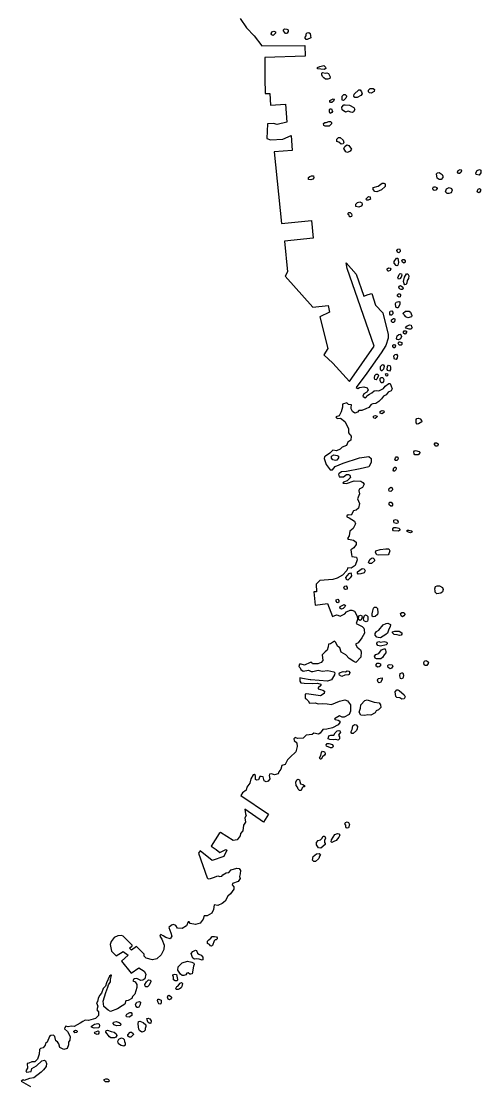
# Model space of a CAD drawing. Header units: inches. Extents: x -62624 to 51363, y -122611 to -15713.
# Drawn here: x 11287 to 12730, y -118797 to -115457 of the extents above; entities that cross this region are included whole.
import ezdxf

# ---------------------------------------------------------------- set-up
doc = ezdxf.new("R2010")
doc.units = ezdxf.units.IN
doc.header["$MEASUREMENT"] = 0

msp = doc.modelspace()

# ---------------------------------------------------------------- linework, layer by layer
for points in [[(11974.2, -115447.9), (11994.1, -115477.2), (12018.3, -115502.2), (12042.5, -115533.6), (12176.8, -115532.6), (12178, -115566.4), (12051.2, -115570.9), (12051.3, -115636.4), (12052.2, -115683), (12066.8, -115683.9), (12069.6, -115720.4), (12116.1, -115716.8), (12120.5, -115773.8), (12090.3, -115780.7), (12079.1, -115777.3), (12060.1, -115778.2), (12057.5, -115824.8), (12068.9, -115828.4), (12107.7, -115826.6), (12134.1, -115815.3), (12137.1, -115862.8), (12081.4, -115866.3), (12103.8, -116091.5), (12198.4, -116082), (12203.9, -116137.3), (12113.4, -116146.3), (12123.1, -116243.1), (12115.3, -116256.1), (12202.6, -116354.3), (12250.9, -116348.2), (12254.7, -116369.7), (12224.7, -116384.7), (12249.8, -116484), (12237.1, -116503.3), (12264.9, -116529.7), (12318, -116587.5), (12394.7, -116476.7), (12309.8, -116232.1), (12307.2, -116214.9), (12338.3, -116250.2), (12363, -116319.1), (12375.7, -116314.6), (12387.3, -116310.5), (12399.4, -116347.6), (12422.3, -116371.8), (12438.9, -116439.8), (12438.9, -116451.3), (12431.6, -116474.4), (12417.5, -116496.9), (12372.1, -116560.9), (12338.5, -116606.4), (12343.2, -116608.7), (12348.5, -116605.8), (12362.7, -116604), (12372.7, -116607.5), (12376.3, -116612.8), (12373.8, -116616.9), (12371.6, -116620.5), (12362.7, -116625.3), (12359.8, -116632.9), (12366.3, -116638.8), (12369.8, -116636.5), (12372.2, -116631.7), (12380.4, -116627), (12387.5, -116622.8), (12394.6, -116616.9), (12401.1, -116615.7), (12409.4, -116616.9), (12424.1, -116609.2), (12429.4, -116602.1), (12440.6, -116593.3), (12445.4, -116593.8), (12451.9, -116609.8), (12448.4, -116616.3), (12438.9, -116620.4), (12433, -116629.3), (12424.2, -116633.4), (12418.3, -116641.1), (12409.3, -116650.1), (12399.9, -116656.6), (12390.4, -116657.2), (12385.7, -116659.6), (12378, -116669), (12368.6, -116672.6), (12356.2, -116677.9), (12347.3, -116677.9), (12342.6, -116683.8), (12334.3, -116686.2), (12326.6, -116681.5), (12322.5, -116673.2), (12323.1, -116668.5), (12323.6, -116660.2), (12314.2, -116659.7), (12309.5, -116653.8), (12295.9, -116658.5), (12295.9, -116667.4), (12291.2, -116682.1), (12285.3, -116694.5), (12274.7, -116697.6), (12276.5, -116701.2), (12278.8, -116702.9), (12288.9, -116702.4), (12302.5, -116712.3), (12308.4, -116721.8), (12314.9, -116735.4), (12314.9, -116747.8), (12317.9, -116752.5), (12319.8, -116754.8), (12322.6, -116758.4), (12322.1, -116771.4), (12312.6, -116777.3), (12307.9, -116787.9), (12294.3, -116792.7), (12288.4, -116799.4), (12277.2, -116804.7), (12265.4, -116802.9), (12255.4, -116812.4), (12242.4, -116821.9), (12239.5, -116823.6), (12238.3, -116828.4), (12244.2, -116847.9), (12256.6, -116864.4), (12263.7, -116864.2), (12272, -116853.7), (12297.4, -116843), (12348.7, -116827), (12378.3, -116822.3), (12385.3, -116828.2), (12385.9, -116841.2), (12378.3, -116854.8), (12351.1, -116861.3), (12308, -116869), (12292.8, -116870.7), (12284.6, -116876.2), (12282.6, -116877.6), (12285.3, -116886.5), (12299, -116885.8), (12308.6, -116878.9), (12314, -116878.9), (12318.8, -116881), (12320.2, -116887.8), (12310, -116898.8), (12298.3, -116902.9), (12297, -116906.3), (12307.9, -116907), (12331.9, -116898.8), (12353.1, -116900.1), (12359.9, -116903.5), (12363.4, -116909.7), (12358.6, -116919.2), (12347.6, -116925.4), (12347, -116930.2), (12349, -116939.1), (12342.9, -116955.5), (12349.1, -116969.9), (12346.3, -116984.5), (12338.8, -116990.6), (12330.6, -116992.7), (12322.4, -117006.4), (12313.5, -117005), (12309.4, -117008.5), (12309.4, -117011.9), (12316.9, -117015.3), (12333.4, -117025.5), (12336.1, -117033.8), (12331.9, -117042.3), (12328.6, -117048.8), (12319, -117057), (12317, -117071.4), (12311.5, -117079.8), (12314.3, -117081.8), (12330, -117084.6), (12338.3, -117091.4), (12338.3, -117098.2), (12330.8, -117109.2), (12321.9, -117115.4), (12323.3, -117130.4), (12325.3, -117135.9), (12339.7, -117138.6), (12341.8, -117146.2), (12335.6, -117164.6), (12322.6, -117172.9), (12312.3, -117171.5), (12308.9, -117180.6), (12295.9, -117194.3), (12278.8, -117204.6), (12265.1, -117208.7), (12224.7, -117211.5), (12213.1, -117223.1), (12213.8, -117247.1), (12205.6, -117247.1), (12209.8, -117289), (12248.9, -117284.1), (12264, -117324.5), (12276.3, -117319.7), (12280.4, -117320.3), (12288.6, -117323.7), (12303, -117316.2), (12308.4, -117310), (12320.1, -117304.6), (12324.9, -117304.6), (12333.1, -117308), (12342, -117323), (12342.7, -117334), (12338.6, -117346.4), (12357.7, -117356), (12362.6, -117361.5), (12363.2, -117366.4), (12364.6, -117376.5), (12356.4, -117391.6), (12344.8, -117407.3), (12335.9, -117410.8), (12341.4, -117421), (12352.4, -117429.2), (12354.4, -117435.4), (12353.1, -117451.8), (12337.4, -117468.3), (12331.2, -117465.5), (12316.8, -117456), (12305.9, -117445), (12291.5, -117436.8), (12287.4, -117422.5), (12279.8, -117417.7), (12274.3, -117406.1), (12270.9, -117402), (12257.9, -117410.2), (12251.1, -117411.6), (12250.4, -117419.2), (12247.7, -117430.2), (12240.8, -117435.7), (12231.2, -117444.6), (12233.3, -117462.4), (12228.5, -117469.2), (12218.3, -117473.3), (12201.8, -117473.4), (12199.1, -117469.2), (12193.6, -117469.2), (12176.5, -117476.8), (12165.6, -117474.1), (12160.4, -117474.5), (12158.6, -117481.5), (12162.1, -117485.7), (12164.9, -117491.2), (12172.4, -117496), (12188.8, -117492.5), (12197.1, -117497.3), (12202.6, -117496.6), (12219, -117492.5), (12232, -117495.9), (12249.1, -117493.8), (12268.3, -117497.9), (12271, -117501.3), (12270.2, -117507.7), (12261.3, -117523.4), (12248.4, -117527.5), (12196.6, -117523.1), (12193.6, -117522.8), (12169.6, -117518.7), (12161.4, -117516.7), (12161.4, -117527.6), (12164.8, -117533.1), (12175.1, -117533.8), (12202.5, -117535.1), (12217.5, -117533.7), (12227.1, -117536.4), (12227.8, -117541.2), (12218.9, -117548.7), (12218.9, -117551.5), (12233.3, -117555.6), (12239.5, -117559), (12238.1, -117565.8), (12226.5, -117573.4), (12211.4, -117571.3), (12182, -117566.6), (12178.6, -117568.6), (12177.9, -117580.3), (12181.4, -117583.1), (12187.6, -117589.3), (12192.4, -117596.8), (12209.5, -117595.4), (12219.1, -117598.8), (12234.1, -117597.4), (12247.1, -117598.1), (12261.5, -117600.1), (12286.2, -117589.9), (12302.6, -117585.7), (12310.8, -117589.1), (12321.1, -117602.1), (12321.1, -117621.3), (12317, -117631.5), (12300.6, -117639.8), (12294.4, -117639.8), (12286.2, -117636.4), (12270.5, -117646), (12272.5, -117648), (12282.1, -117649.4), (12286.9, -117652.8), (12286.9, -117656.9), (12281.5, -117664.5), (12264.4, -117673.4), (12246.4, -117678.3), (12234.1, -117679), (12225.9, -117690.7), (12219.7, -117693.4), (12206, -117690.7), (12199.9, -117694.8), (12181.4, -117696.9), (12171.8, -117705.8), (12154.7, -117707.2), (12146.5, -117704.5), (12143.1, -117707.9), (12143.8, -117713.4), (12152, -117720.9), (12153.4, -117731.9), (12148.6, -117749.6), (12131.5, -117766.3), (12122.6, -117773.8), (12120.6, -117777.9), (12115.8, -117788.9), (12104.8, -117792.3), (12101.4, -117803.9), (12095.3, -117811.5), (12093.9, -117817.6), (12082.3, -117821.1), (12072.7, -117818.4), (12066.5, -117819.1), (12065.1, -117823.2), (12067.2, -117833.4), (12062.3, -117840.9), (12055.5, -117843.7), (12050, -117840.3), (12046.5, -117828), (12039.7, -117826.6), (12035.6, -117826.6), (12032.2, -117836.9), (12026.7, -117838.3), (12022.6, -117836.2), (12022.6, -117823.2), (12018.5, -117819.8), (12015, -117821.2), (12007.5, -117834.2), (12004.1, -117847.8), (11995.2, -117860.2), (11993.2, -117869.8), (11981.5, -117877.5), (11976.1, -117885.7), (12063.1, -117945.1), (12047.4, -117969.8), (11989.1, -117929.5), (11990.5, -117943.2), (11992.5, -117948.8), (11988.4, -117956.3), (11990.5, -117970), (11985, -117978.9), (11982.3, -117996.7), (11974.8, -118004.9), (11974.1, -118013.1), (11965.2, -118025.4), (11952.2, -118026.9), (11912.5, -118002.3), (11908.4, -118005), (11883.1, -118044.8), (11898.3, -118055.9), (11910.5, -118064.7), (11929.6, -118055.8), (11932.4, -118057.8), (11922.8, -118077.6), (11886.6, -118090), (11848.9, -118059.3), (11843.4, -118066.8), (11870.2, -118144), (11873.5, -118147.7), (11881.2, -118146.9), (11890.8, -118143.5), (11903.8, -118138), (11910, -118140.1), (11916.1, -118138.7), (11920.2, -118134.6), (11929.8, -118128.4), (11938.7, -118127.7), (11945.5, -118119.5), (11963.3, -118114), (11971.5, -118114.7), (11975.7, -118121.5), (11974.3, -118131.7), (11971.6, -118140.7), (11974.3, -118146.1), (11967.5, -118156.4), (11950.4, -118162.6), (11949, -118166), (11953.8, -118172.2), (11953.8, -118180.4), (11943.6, -118194.7), (11935.4, -118202.3), (11926.5, -118218.1), (11917.5, -118225), (11903.8, -118231.2), (11892.1, -118229.2), (11890.1, -118244.2), (11884.7, -118255.2), (11871, -118264.1), (11860.7, -118263.4), (11858, -118273.7), (11848.4, -118286.7), (11834, -118290.9), (11817.5, -118288.2), (11814.1, -118282.8), (11810.6, -118282.8), (11805.9, -118295.1), (11791.5, -118303.3), (11777.8, -118302), (11771.6, -118293.8), (11764.8, -118290.4), (11758.6, -118293.1), (11750.4, -118300), (11755.9, -118317.1), (11760, -118327.3), (11754.6, -118335.5), (11740.9, -118332.1), (11732, -118326.7), (11725.1, -118321.9), (11723, -118324.1), (11722.3, -118327.5), (11728.5, -118337.1), (11735.3, -118355.6), (11734, -118369.3), (11726.5, -118385.7), (11712.1, -118398.7), (11698.4, -118401.5), (11679.2, -118396.7), (11673.1, -118390.6), (11673.1, -118384.4), (11648.3, -118360.3), (11632.7, -118371.5), (11626.5, -118364.6), (11634.7, -118357.8), (11635.4, -118355.7), (11606.6, -118327.7), (11601.8, -118325.7), (11590.2, -118326.4), (11577.9, -118331.9), (11569, -118344.2), (11566.2, -118353.8), (11570.4, -118374.3), (11584.8, -118388.7), (11606.6, -118375.6), (11622.4, -118386.6), (11601.2, -118405.8), (11631.4, -118443.4), (11656, -118427), (11672.3, -118437.3), (11677.6, -118446.5), (11674.4, -118461.7), (11668.4, -118465.7), (11662.5, -118467), (11649.3, -118460.4), (11642.6, -118461.1), (11638.7, -118463.8), (11636.7, -118467.1), (11644, -118471), (11649.9, -118478.9), (11649.4, -118487.6), (11649.3, -118488.8), (11643.4, -118509.9), (11636.1, -118516.5), (11633.5, -118523.2), (11622.8, -118529.8), (11615.5, -118530.5), (11611.6, -118540.4), (11603, -118545.7), (11589.1, -118555.6), (11567.3, -118563.6), (11559.4, -118559.6), (11546.2, -118547.7), (11544.2, -118531.9), (11552.1, -118504.1), (11558, -118487), (11560.6, -118479.7), (11567.2, -118471.1), (11567.2, -118463.2), (11568.5, -118455.3), (11570.5, -118450), (11567.9, -118450), (11563.9, -118453.3), (11554.7, -118473.8), (11551.4, -118484.4), (11543.5, -118491.6), (11538.2, -118506.8), (11532.3, -118513.4), (11528.3, -118522.8), (11525.7, -118532.7), (11523, -118536.7), (11527, -118547.2), (11524.4, -118559.1), (11529, -118565), (11529, -118576.3), (11519.8, -118586.2), (11497.3, -118592.2), (11487.4, -118590.9), (11479.5, -118595.5), (11471.4, -118600.9), (11452.9, -118610.9), (11443.7, -118610.2), (11434.4, -118611.5), (11426.5, -118609.6), (11423.2, -118614.2), (11421.9, -118618.1), (11431.8, -118626.1), (11439.8, -118642.6), (11439.1, -118653.8), (11434.5, -118660.4), (11434.5, -118668.3), (11430.6, -118679.5), (11420, -118682.9), (11408.1, -118676.3), (11404.1, -118665.7), (11400.8, -118659.1), (11394.9, -118655.8), (11392.2, -118642), (11388.3, -118638), (11379.7, -118639.3), (11375, -118642), (11367.8, -118659.8), (11362.5, -118663.8), (11361.2, -118669.1), (11355.3, -118677.7), (11346.7, -118680.3), (11344, -118683), (11342.7, -118698.1), (11337.5, -118713.3), (11328.9, -118721.3), (11320.3, -118722), (11310.4, -118725.9), (11305.1, -118727.2), (11305.8, -118741.8), (11301.2, -118749.7), (11303.2, -118753.7), (11317.7, -118752.3), (11320.3, -118743.1), (11334.9, -118734.5), (11351.4, -118718.6), (11359.3, -118716.6), (11363.2, -118718.6), (11365.9, -118727.2), (11364.6, -118736.4), (11356, -118746.6), (11348.7, -118754.5), (11325.6, -118771.7), (11312.4, -118773.7), (11295.9, -118780.3), (11292.6, -118778.4), (11286.6, -118782.3), (11315.1, -118799.5)], [(12071.6, -115495.9), (12073.1, -115490), (12079.7, -115487.8), (12085.6, -115490), (12085.6, -115494.4), (12078.2, -115501.1), (12073.8, -115499.6), (12071.6, -115495.9)], [(12110.6, -115483.4), (12113.5, -115480.4), (12120.9, -115481.9), (12124.6, -115484.1), (12125.3, -115489.2), (12121.7, -115493.7), (12118.7, -115495.1), (12116.5, -115495.1), (12110.6, -115487), (12110.6, -115483.4)], [(12178.4, -115509.8), (12178.4, -115506.9), (12181.3, -115502.4), (12181.3, -115495.8), (12185, -115492.9), (12190.1, -115492.1), (12193.8, -115495), (12195.3, -115502.4), (12196.1, -115509), (12184.3, -115514.2), (12181.3, -115514.2), (12178.4, -115509.8)], [(12216.7, -115606.3), (12216.7, -115601.5), (12224.2, -115598.8), (12237, -115596.1), (12242.4, -115600.8), (12243.1, -115604.9), (12237.7, -115608.3), (12216.7, -115606.3)], [(12230.3, -115619.8), (12233, -115617.1), (12241.8, -115619.8), (12246.5, -115619.1), (12251.2, -115621.1), (12257.3, -115631.2), (12256, -115636), (12249.9, -115638.7), (12241.8, -115638.7), (12237.1, -115634.7), (12233, -115630.6), (12231, -115625.2), (12230.3, -115619.8)], [(12294, -115699.6), (12294, -115692.2), (12299.4, -115686.1), (12304.1, -115686.1), (12307.6, -115690.8), (12307.6, -115692.8), (12306.2, -115698.3), (12298.8, -115705.7), (12294.7, -115704.3), (12294, -115699.6)], [(12331.2, -115692.1), (12331.9, -115685.4), (12346.7, -115671.8), (12350.8, -115671.8), (12355.6, -115678.6), (12357.6, -115684.7), (12352.9, -115690.1), (12342.1, -115696.2), (12334.6, -115696.2), (12331.2, -115692.1)], [(12377.2, -115678.5), (12377.2, -115672.5), (12382.6, -115667.7), (12391.4, -115667.7), (12396.1, -115671.1), (12395.5, -115677.2), (12386, -115682.6), (12380.6, -115681.2), (12377.2, -115678.5)], [(12255.5, -115708.5), (12256.2, -115705.1), (12266.3, -115699.7), (12269, -115701.7), (12267.6, -115707.8), (12261.6, -115711.8), (12258.2, -115711.2), (12255.5, -115708.5)], [(12293.4, -115726), (12300.1, -115719.2), (12304.2, -115718.5), (12317.7, -115719.9), (12331.3, -115727.3), (12334, -115734.1), (12329.9, -115741.5), (12325.9, -115742.9), (12321.8, -115742.2), (12313.7, -115738.8), (12304.9, -115741.6), (12294.8, -115734.8), (12293.4, -115726)], [(12254.8, -115741.6), (12254.8, -115733.5), (12256.8, -115731.5), (12260.9, -115731.4), (12264.3, -115739.6), (12262.3, -115742.9), (12256.9, -115746.3), (12254.8, -115741.6)], [(12235.4, -115777.8), (12240, -115774.7), (12243.8, -115774.7), (12252.9, -115770.9), (12258.2, -115770.9), (12261.3, -115774.7), (12260.5, -115778.5), (12253.7, -115786.1), (12241.5, -115786.1), (12236.9, -115783.9), (12235.4, -115777.8)], [(12277.3, -115826.5), (12282.7, -115821.1), (12288, -115821.9), (12297.2, -115830.2), (12299.5, -115837.1), (12297.2, -115840.9), (12291.1, -115842.4), (12284.2, -115836.3), (12278.1, -115834.1), (12277.3, -115826.5)], [(12300.2, -115856.1), (12302.5, -115850), (12309.4, -115844.7), (12315.4, -115847), (12323.8, -115858.4), (12319.3, -115864.4), (12310.9, -115868.3), (12306.3, -115866), (12300.2, -115856.1)], [(12656.7, -115929.9), (12658.6, -115925.2), (12665.6, -115921.5), (12668.4, -115922.8), (12668.9, -115926.6), (12667, -115931.3), (12663.3, -115934.1), (12660, -115934.1), (12656.7, -115929.9)], [(12713.8, -115932.1), (12718.9, -115924.7), (12725.9, -115922.3), (12729.7, -115923.7), (12729.7, -115932.1), (12724.6, -115939.2), (12715.2, -115937.8), (12713.8, -115932.1)], [(12188.4, -115952.9), (12189.2, -115946.8), (12193, -115943.8), (12198.3, -115942.2), (12204.4, -115942.2), (12205.2, -115947.6), (12202.1, -115952.1), (12196.1, -115954.4), (12188.4, -115952.9)], [(12591.2, -115935.6), (12594, -115932.3), (12599.6, -115931.4), (12609, -115937.4), (12610.4, -115942.6), (12610.4, -115946.8), (12605.3, -115953.3), (12599.2, -115953.3), (12593.1, -115949.6), (12591.2, -115935.6)], [(12392, -115984.2), (12392, -115978.9), (12407.7, -115974.2), (12419.9, -115964.9), (12425.1, -115964.9), (12429.8, -115967.2), (12429.8, -115974.8), (12418.2, -115985.3), (12403.6, -115992.3), (12396.6, -115990.6), (12392, -115984.2)], [(12579.1, -115980.5), (12581.5, -115976.8), (12586.1, -115976.3), (12592.2, -115978.1), (12593.2, -115981.9), (12589, -115987), (12583.8, -115988), (12580.1, -115985.2), (12579.1, -115980.5)], [(12618.9, -115991.7), (12622.6, -115982.3), (12630.6, -115978.6), (12638.1, -115981.8), (12640.4, -115986.5), (12636.7, -115995.4), (12629.2, -115997.7), (12624.1, -115997.3), (12618.9, -115991.7)], [(12718.5, -115989.7), (12721.3, -115983.6), (12725.6, -115981.2), (12728.8, -115983.6), (12729.3, -115989.2), (12724.6, -115994.8), (12720.4, -115993.4), (12718.5, -115989.7)], [(12337.3, -116030.8), (12342.5, -116025.6), (12350.1, -116023.8), (12355.9, -116026.7), (12357.7, -116030.2), (12357.7, -116033.1), (12354.2, -116036.6), (12346.6, -116040.1), (12337.9, -116037.8), (12337.3, -116030.8)], [(12368.7, -116014.5), (12375.7, -116007.5), (12378.6, -116006.9), (12382.1, -116007.5), (12382.7, -116010.4), (12383.3, -116014.5), (12375.7, -116018.5), (12371.6, -116018.5), (12368.7, -116014.5)], [(12312.9, -116062.9), (12312.9, -116058.8), (12315.8, -116057), (12319.3, -116056.5), (12323.9, -116060.5), (12324.5, -116065.2), (12323.4, -116069.3), (12321, -116070.4), (12317.6, -116070.4), (12316.4, -116065.2), (12312.9, -116062.9)], [(12466.1, -116176.5), (12469.7, -116172.3), (12475, -116171.2), (12477.1, -116174.9), (12476.6, -116179.7), (12472.4, -116183.9), (12468.2, -116181.8), (12466.1, -116176.5)], [(12458.2, -116216), (12458.2, -116210.8), (12465.6, -116200.3), (12469.2, -116200.2), (12471.4, -116213.9), (12469.8, -116221.8), (12467.7, -116223.9), (12464, -116223.4), (12458.2, -116216)], [(12482.4, -116208.1), (12485.5, -116203.9), (12489.2, -116203.9), (12492.4, -116208.1), (12492.4, -116212.3), (12488.2, -116215.5), (12484, -116212.8), (12482.4, -116208.1)], [(12436.2, -116236.6), (12436.2, -116233.4), (12439.8, -116230.8), (12445.1, -116231.3), (12447.2, -116235), (12445.6, -116239.2), (12440.4, -116240.7), (12437.7, -116240.7), (12436.2, -116236.6)], [(12469.8, -116262.2), (12473.5, -116251.2), (12476.7, -116248.1), (12480.9, -116249.6), (12481.9, -116253.8), (12479.8, -116260.1), (12475.1, -116264.9), (12471.9, -116265.9), (12469.8, -116262.2)], [(12486.7, -116273.3), (12490.4, -116260.1), (12496.6, -116249.6), (12500.8, -116249.6), (12503.5, -116255.9), (12503, -116264.3), (12498.8, -116270.6), (12497.7, -116278), (12495.1, -116282.7), (12491.4, -116283.8), (12488.8, -116281.1), (12486.7, -116273.3)], [(12472.5, -116291.1), (12473, -116288.5), (12477.8, -116285.9), (12485.1, -116290.6), (12485.7, -116294.3), (12483, -116298), (12479.9, -116298.5), (12474.1, -116295.9), (12472.5, -116291.1)], [(12468.1, -116319.2), (12468.5, -116314.9), (12471.5, -116312.3), (12475.3, -116312.2), (12477.6, -116314.6), (12477.6, -116317.6), (12476.5, -116321.4), (12473.4, -116322.6), (12468.1, -116319.2)], [(12462.4, -116342.5), (12463.9, -116337.9), (12472.7, -116336), (12476.1, -116337.5), (12475.8, -116344), (12470, -116355.9), (12467.3, -116356.3), (12462.7, -116353.6), (12462.4, -116342.5)], [(12443.7, -116376.3), (12443.7, -116369), (12445.6, -116366.3), (12450.9, -116365.2), (12453.2, -116369.4), (12453.2, -116374.4), (12449, -116379), (12446.4, -116379), (12443.7, -116376.3)], [(12449.4, -116399.2), (12449.8, -116393.4), (12455.2, -116389.3), (12459, -116389.3), (12460.2, -116392.7), (12458.6, -116399.6), (12455.2, -116402.3), (12452.9, -116402.3), (12449.4, -116399.2)], [(12486.5, -116373.2), (12493.8, -116366.3), (12504.9, -116366.3), (12509.1, -116369.7), (12512.9, -116380.4), (12512.5, -116384.6), (12500.3, -116387.3), (12494.9, -116384.2), (12490.3, -116379.3), (12486.9, -116376.2), (12486.5, -116373.2)], [(12493.1, -116416.4), (12498.8, -116412.2), (12506.5, -116408.8), (12511.1, -116410.3), (12512.6, -116414.5), (12514.1, -116418.7), (12509.9, -116423.3), (12505, -116423.3), (12495.8, -116419.5), (12493.1, -116416.4)], [(12465.6, -116452.1), (12467.1, -116443.6), (12472.9, -116439.4), (12477.1, -116439), (12479.7, -116442.5), (12480.9, -116446.3), (12478.2, -116453.6), (12471.7, -116456.6), (12467.1, -116455.1), (12465.6, -116452.1)], [(12487, -116435.6), (12487, -116431), (12488.9, -116428.3), (12493.5, -116428.3), (12496.2, -116429.4), (12496.5, -116432.5), (12493.1, -116437.9), (12490.8, -116438.3), (12487, -116435.6)], [(12453.6, -116477.7), (12453.6, -116473.3), (12457, -116470.7), (12460.2, -116471.7), (12461.8, -116475.5), (12460.2, -116481.2), (12456.8, -116481.2), (12453.6, -116477.7)], [(12470.3, -116466.9), (12472.2, -116462.5), (12476, -116462.5), (12481.4, -116465), (12481.7, -116470.4), (12481.4, -116471.3), (12479.9, -116473.6), (12473.8, -116472.6), (12470.3, -116466.9)], [(12456.8, -116506.8), (12460.6, -116502), (12465, -116501.1), (12467.8, -116506.2), (12467.6, -116513.1), (12464.1, -116517.6), (12459.3, -116516.9), (12457.4, -116513.5), (12456.8, -116506.8)], [(12414.7, -116548.7), (12415, -116539.9), (12420.1, -116534.5), (12423.2, -116534.2), (12426.1, -116538.9), (12424.8, -116548.1), (12421.4, -116551.9), (12419.2, -116554.1), (12416.6, -116553.5), (12414.7, -116548.7)], [(12436.2, -116549.7), (12436.5, -116540.5), (12440.3, -116536.1), (12444.8, -116537.9), (12446.7, -116542.1), (12446.7, -116549.6), (12442.9, -116554.7), (12437.8, -116552.8), (12436.2, -116549.7)], [(12396.1, -116576), (12396.7, -116568.4), (12401.1, -116563.6), (12406.5, -116563.9), (12408.4, -116568.4), (12403.4, -116580.1), (12400.8, -116582), (12397.6, -116581), (12396.1, -116576)], [(12413.8, -116584.2), (12413.8, -116577.5), (12416.9, -116574.1), (12422.3, -116575), (12424.9, -116580.4), (12423.9, -116587), (12421.4, -116591.1), (12417, -116591.5), (12413.8, -116584.2)], [(12430.9, -116562.9), (12433.4, -116562.3), (12436.9, -116562.9), (12437.8, -116566.8), (12435, -116570.6), (12432.5, -116569.6), (12431.2, -116567.7), (12430.9, -116562.9)], [(12414.3, -116686.8), (12414.2, -116681.6), (12416.6, -116678.7), (12420.3, -116677.6), (12425.2, -116679), (12426.1, -116683.6), (12420.6, -116688.8), (12414.3, -116686.8)], [(12391.8, -116697.9), (12394.6, -116694.7), (12399.2, -116693.5), (12404.4, -116695.9), (12403.6, -116699), (12398.1, -116702.7), (12394.3, -116702.5), (12391.8, -116697.9)], [(12526.5, -116716.5), (12526.9, -116711.8), (12526.4, -116705.9), (12528.8, -116702.7), (12534.4, -116701.9), (12539.1, -116704.2), (12543.9, -116709.4), (12544.3, -116713.8), (12534, -116720.1), (12530, -116720.5), (12526.5, -116716.5)], [(12584, -116784.9), (12584, -116782.2), (12586.3, -116779.4), (12591.1, -116779.8), (12595.8, -116782.2), (12596.2, -116786.1), (12594.3, -116790.4), (12589.1, -116789.7), (12584, -116784.9)], [(12260.9, -116827.5), (12261.4, -116821.9), (12268.1, -116817), (12278.5, -116818.9), (12283.4, -116821.3), (12283.1, -116826.1), (12277.8, -116833.9), (12273.5, -116835), (12265.4, -116832.8), (12260.9, -116827.5)], [(12460.3, -116832.5), (12461.9, -116826.7), (12464.5, -116823.6), (12467.6, -116823.6), (12470.2, -116827.2), (12469.7, -116831.9), (12466.6, -116834.6), (12461.9, -116834.6), (12460.3, -116832.5)], [(12519.8, -116807.3), (12521.4, -116804.2), (12524.5, -116803.7), (12536, -116806.3), (12539.2, -116810.4), (12532.9, -116817.2), (12523, -116817.2), (12520.4, -116813.6), (12519.8, -116807.3)], [(12454.6, -116865.4), (12456.7, -116858), (12460.3, -116856), (12463.5, -116855.4), (12464.5, -116859.6), (12463.5, -116863.8), (12458.8, -116868.5), (12456.7, -116868.5), (12454.6, -116865.4)], [(12441.5, -116927.2), (12442.6, -116922.9), (12447.3, -116918.7), (12451, -116919.8), (12452.5, -116924.5), (12452.6, -116927.1), (12447.3, -116931.9), (12442, -116930.8), (12441.5, -116927.2)], [(12441.6, -116973.9), (12441.6, -116968.1), (12444.2, -116965.5), (12448.4, -116965.5), (12453.1, -116970.7), (12452.1, -116975.5), (12450, -116978.1), (12447.4, -116978.6), (12441.6, -116973.9)], [(12456.4, -117026), (12456.9, -117021.8), (12461.7, -117019.7), (12466.9, -117021.8), (12470.6, -117027.6), (12469.6, -117031.8), (12464.8, -117032.9), (12458, -117030.2), (12456.4, -117026)], [(12453.3, -117052.9), (12453.3, -117049.2), (12456.9, -117045.5), (12463.8, -117045.5), (12472.2, -117047), (12475.4, -117050.7), (12475.9, -117053.9), (12471.7, -117056.5), (12455.9, -117056), (12453.3, -117052.9)], [(12499.1, -117057.5), (12499, -117053.8), (12503.8, -117053.8), (12512.7, -117055.9), (12514.8, -117058), (12513.2, -117060.1), (12509.6, -117061.7), (12502.7, -117060.2), (12499.1, -117057.5)], [(12398.7, -117123.7), (12400.2, -117118.7), (12414.3, -117114.2), (12431.9, -117112.1), (12441, -117112.6), (12444.1, -117118.2), (12441, -117128.2), (12438.5, -117131.3), (12407.3, -117132.3), (12403.2, -117130.8), (12398.7, -117123.7)], [(12377.6, -117155), (12381.1, -117145.9), (12386.6, -117141.9), (12390.7, -117140.9), (12394.2, -117142.9), (12396.2, -117146.9), (12396.2, -117150), (12386.6, -117158), (12380.1, -117158), (12377.6, -117155)], [(12306.4, -117202.1), (12316, -117189.4), (12320.5, -117187.9), (12322.6, -117190.5), (12324.1, -117196.5), (12320, -117203.1), (12312.5, -117210.1), (12308, -117208.1), (12306.4, -117202.1)], [(12342.2, -117188.9), (12342.2, -117183.9), (12357.3, -117174.3), (12363.4, -117174.8), (12366.4, -117181.3), (12363.9, -117187.4), (12352.8, -117190.9), (12344.7, -117191.9), (12342.2, -117188.9)], [(12300.2, -117232.9), (12303, -117229), (12306.9, -117228.4), (12310.2, -117233.4), (12309.7, -117238.4), (12305.3, -117239.5), (12301.9, -117238.4), (12300.2, -117232.9)], [(12585.3, -117237.9), (12587.9, -117229.9), (12593, -117228.4), (12600.3, -117228.4), (12609.8, -117233.1), (12611.3, -117239.7), (12609.8, -117247), (12604.7, -117251.4), (12591.6, -117252.9), (12586.4, -117248.5), (12586.4, -117244.1), (12585.3, -117237.9)], [(12275.8, -117271.8), (12280.8, -117270.1), (12284.2, -117274), (12283.6, -117279), (12281.4, -117281.2), (12278.6, -117280.1), (12275.8, -117276.8), (12275.8, -117271.8)], [(12287.5, -117298.4), (12288.1, -117293.4), (12300.9, -117287.3), (12304.8, -117290.1), (12303.1, -117294.5), (12297.5, -117299.5), (12292, -117301.2), (12287.5, -117298.4)], [(12345.5, -117333.5), (12347.2, -117322.3), (12351.6, -117320.1), (12356.1, -117322.3), (12357.2, -117326.8), (12353.9, -117335.1), (12350.2, -117337.2), (12345.5, -117333.5)], [(12361.6, -117330.7), (12364.4, -117321.8), (12368.3, -117319.5), (12371.7, -117321.2), (12375, -117324.6), (12375, -117334.5), (12373.9, -117339), (12369.5, -117341.2), (12364.5, -117339.6), (12362.2, -117336.8), (12361.6, -117330.7)], [(12388.9, -117323.9), (12388.9, -117316.2), (12391.1, -117306.7), (12393.3, -117297.8), (12396.1, -117295), (12401.1, -117295), (12405.6, -117298.9), (12406.7, -117312.8), (12405.6, -117318.4), (12397.8, -117324.5), (12392.2, -117325.6), (12388.9, -117323.9)], [(12477.9, -117315.5), (12482.3, -117311.6), (12487.3, -117311.6), (12490.1, -117314.4), (12491.2, -117318.3), (12487.9, -117322.2), (12483.5, -117325), (12479.5, -117322.7), (12477.9, -117315.5)], [(12398.4, -117382.7), (12398.3, -117377.6), (12402.8, -117371.8), (12409.9, -117367.2), (12423.4, -117351.1), (12433.1, -117346), (12438.3, -117345.3), (12446, -117349.8), (12445.4, -117356.9), (12440.9, -117364.6), (12436.4, -117376.9), (12431.9, -117380.7), (12423.5, -117385.9), (12415.1, -117391.1), (12407.4, -117390.4), (12402.9, -117389.8), (12398.4, -117382.7)], [(12452.5, -117376.2), (12453.1, -117372.3), (12459.6, -117371), (12467.9, -117370.4), (12473.7, -117371), (12482.1, -117375.5), (12482.1, -117380), (12480.2, -117383.2), (12474.4, -117384.5), (12467.3, -117382), (12458.3, -117381.4), (12452.5, -117376.2)], [(12396.5, -117448.4), (12400.4, -117443.3), (12409.4, -117440.7), (12418.4, -117429.1), (12426.1, -117425.8), (12430, -117425.8), (12431.3, -117434.2), (12431.9, -117438.7), (12426.1, -117445.2), (12421.6, -117452.9), (12415.9, -117456.8), (12402.3, -117457.4), (12397.8, -117454.9), (12396.5, -117448.4)], [(12402.9, -117409.8), (12404.8, -117405.2), (12410, -117403.3), (12415.1, -117405.2), (12426.7, -117402.7), (12435.1, -117405.2), (12435.8, -117409.7), (12433.2, -117412.9), (12415.1, -117417.5), (12406.1, -117415.6), (12402.9, -117409.8)], [(12401.6, -117480.6), (12401.6, -117475.3), (12404, -117471.2), (12409.8, -117470.6), (12414.5, -117473), (12414.5, -117479.5), (12411, -117482.4), (12406.9, -117483), (12401.6, -117480.6)], [(12437.5, -117478.8), (12438.6, -117476.5), (12442.8, -117475.3), (12451.6, -117475.9), (12453.4, -117480), (12449.3, -117486.5), (12445.7, -117488.8), (12438.7, -117484.7), (12437.5, -117478.8)], [(12550.9, -117469.2), (12553, -117464.8), (12557.2, -117462.8), (12561.3, -117464.8), (12565.5, -117467.9), (12565.1, -117471.8), (12560.4, -117478.1), (12555.7, -117478.4), (12552.2, -117476.4), (12550.9, -117469.2)], [(12285.1, -117504.8), (12286.1, -117501), (12297.3, -117496.8), (12304.8, -117498.4), (12310.7, -117494.6), (12315.5, -117495.7), (12318.1, -117500), (12316.5, -117506.3), (12314.4, -117507.9), (12303.2, -117509), (12293.1, -117512.2), (12286.1, -117508.5), (12285.1, -117504.8)], [(12405.8, -117524.7), (12407.5, -117519.4), (12413.4, -117517.6), (12419.9, -117517), (12420.5, -117521.7), (12415.2, -117531.8), (12411.1, -117532.3), (12408.7, -117531.8), (12407.6, -117530), (12405.8, -117524.7)], [(12475.2, -117510.5), (12476.9, -117502.9), (12481.6, -117501.1), (12484.6, -117501.7), (12486.9, -117508.7), (12486.3, -117515.8), (12484.6, -117518.1), (12481, -117519.9), (12478.1, -117518.7), (12475.2, -117510.5)], [(12461.1, -117560.6), (12465.8, -117554.8), (12469.3, -117554.8), (12473.5, -117557.1), (12488.8, -117570), (12492.3, -117577), (12488.8, -117582.9), (12482.3, -117583.5), (12475.3, -117580), (12466.4, -117578.9), (12462.9, -117575.3), (12461.1, -117560.6)], [(12347.7, -117624.3), (12351.8, -117611.9), (12353.6, -117601.9), (12365.9, -117587.8), (12373, -117586), (12395.3, -117593.1), (12410.6, -117595.4), (12414.7, -117601.3), (12415.9, -117610.1), (12408.3, -117617.7), (12401.2, -117620.1), (12397.7, -117626.6), (12384.8, -117634.2), (12374.8, -117632.5), (12366, -117635.4), (12353.6, -117634.3), (12347.7, -117624.3)], [(12250.1, -117707.9), (12252.1, -117698.6), (12258.9, -117696.7), (12268.6, -117696.7), (12272.5, -117689.4), (12278.3, -117683), (12283.7, -117682), (12287.6, -117683), (12289.5, -117687.9), (12284.2, -117694.2), (12283.2, -117697.1), (12285.7, -117702), (12285.7, -117707.8), (12281.8, -117712.2), (12274.5, -117710.3), (12267.7, -117711.7), (12255.5, -117710.8), (12250.1, -117707.9)], [(12322.6, -117688.8), (12322.6, -117685.4), (12326, -117679.1), (12328.4, -117667.4), (12332.8, -117663), (12338.1, -117664.5), (12342.5, -117669.8), (12341.1, -117676.6), (12339.6, -117682.5), (12329.4, -117691.7), (12325.1, -117691.7), (12322.6, -117688.8)], [(12243.9, -117727.3), (12247.2, -117723), (12252.6, -117722.9), (12263.8, -117726.3), (12265.8, -117731.2), (12265.3, -117734.1), (12262.4, -117737), (12257.5, -117736.1), (12245.8, -117731.7), (12243.9, -117727.3)], [(12223.5, -117767.7), (12227.4, -117760.9), (12229.8, -117751.6), (12233.2, -117746.8), (12239, -117749.2), (12241, -117753.1), (12241.5, -117756.5), (12239.1, -117759.9), (12233.2, -117764.3), (12228.8, -117771.6), (12225.4, -117771.6), (12223.5, -117767.7)], [(12149, -117844.5), (12151.6, -117837.2), (12155.2, -117834.6), (12160.4, -117837.2), (12162, -117841.9), (12164.1, -117849.2), (12171.4, -117851.3), (12176.1, -117854.4), (12176.6, -117858.6), (12172.5, -117859.1), (12169.3, -117862.2), (12165.7, -117870), (12161, -117870.6), (12156.8, -117865.9), (12154.2, -117860.2), (12150.5, -117854.4), (12149, -117844.5)], [(12302.8, -117975), (12304.5, -117971.1), (12310, -117968.3), (12314.5, -117971.1), (12317.8, -117976.6), (12314.5, -117987.7), (12310.6, -117988.8), (12307.3, -117987.7), (12306.2, -117984.4), (12306.2, -117979.4), (12302.8, -117975)], [(12214.3, -118040.4), (12214.3, -118033.2), (12219.3, -118027.1), (12226, -118025.4), (12230.9, -118020.5), (12235.3, -118013.8), (12237.6, -118013.8), (12241.4, -118015.5), (12242, -118019.9), (12239.3, -118027.7), (12238.7, -118033.8), (12240.9, -118037.1), (12240.9, -118039.8), (12227.1, -118050.9), (12219.9, -118050.4), (12214.3, -118040.4)], [(12259.7, -118031), (12260.8, -118025.4), (12271.9, -118008.3), (12280.2, -118005.5), (12284.1, -118006.6), (12286.8, -118010.5), (12283.5, -118017.1), (12275.2, -118027), (12268.6, -118030.9), (12262, -118033.2), (12259.7, -118031)], [(12201.1, -118089.1), (12203.3, -118077), (12214.4, -118069.2), (12222.7, -118068.1), (12226, -118071.4), (12223.8, -118076.9), (12221.6, -118083.6), (12219.9, -118085.2), (12210.5, -118093), (12205, -118093), (12201.1, -118089.1)], [(11871.5, -118346.3), (11872, -118343.2), (11875.5, -118339.2), (11882.2, -118333.8), (11886.2, -118328.4), (11893.4, -118328), (11899.6, -118329.3), (11901.4, -118332.4), (11901.4, -118335.6), (11898.8, -118338.7), (11895.2, -118339.2), (11892.5, -118341.8), (11887.6, -118357), (11884.5, -118358.8), (11880.5, -118357.5), (11877.8, -118353.9), (11872, -118350.8), (11871.5, -118346.3)], [(11820.7, -118381.8), (11825.1, -118375.5), (11833.6, -118371), (11837.2, -118372.8), (11840.3, -118381.3), (11844.3, -118384), (11851.9, -118387.1), (11856.4, -118393.3), (11856.9, -118397.8), (11856.4, -118401.4), (11854.6, -118402.7), (11845.7, -118400), (11835.9, -118398.3), (11831, -118399.6), (11825.6, -118397), (11822.9, -118391.6), (11820.7, -118381.8)], [(11778.7, -118433.7), (11779.6, -118423.9), (11791.6, -118411.3), (11808.6, -118405.9), (11822, -118409.1), (11828.7, -118412.6), (11830, -118416.6), (11827.4, -118422), (11823.4, -118445.2), (11819.4, -118447), (11815.8, -118446.5), (11810.4, -118442.1), (11806.9, -118443.4), (11803.3, -118449.2), (11797.1, -118450.6), (11791.7, -118450.6), (11787.2, -118447), (11778.7, -118433.7)], [(11763, -118450.7), (11764.4, -118447.6), (11769.3, -118447.1), (11774.2, -118448), (11776.4, -118457.8), (11777.4, -118463.2), (11777.4, -118465.4), (11774.7, -118467.6), (11769.7, -118468.1), (11764.8, -118464.5), (11764.4, -118455.6), (11763, -118450.7)], [(11675, -118479.4), (11679.9, -118470.9), (11686.2, -118464.2), (11692, -118465.1), (11693.3, -118470.4), (11687.5, -118482.5), (11683.1, -118486.5), (11677.7, -118486.5), (11675.4, -118484.3), (11675, -118479.4)], [(11772, -118491.3), (11775.6, -118485.5), (11778.7, -118484.1), (11785.4, -118474.8), (11790.3, -118473), (11793.4, -118476.1), (11791.2, -118485.9), (11789, -118489.9), (11784.1, -118493.1), (11779.2, -118494.9), (11773.4, -118494.4), (11772, -118491.3)], [(11714.8, -118528.9), (11715.3, -118525.5), (11719.2, -118525), (11725.6, -118527.9), (11726.1, -118534.3), (11724.6, -118540.2), (11721.7, -118541.2), (11719.2, -118540.2), (11716.3, -118535.3), (11714.8, -118528.9)], [(11746.1, -118519.3), (11747.7, -118514), (11750.4, -118512.8), (11755.8, -118516.2), (11758.1, -118519.1), (11758.4, -118521.1), (11755.7, -118525.1), (11752.1, -118527.1), (11748.5, -118525), (11746.1, -118519.3)], [(11645.9, -118541.8), (11649.2, -118534.4), (11657.6, -118532.9), (11660.6, -118534.9), (11660.1, -118541.8), (11655.7, -118550.2), (11652.7, -118551.6), (11650.3, -118551.6), (11646.3, -118545.7), (11645.9, -118541.8)], [(11575.4, -118601.6), (11575.8, -118597.7), (11584.7, -118595.2), (11594.1, -118598.6), (11598, -118601.6), (11599, -118605.5), (11597, -118607.5), (11585.7, -118608.5), (11578.8, -118605.5), (11575.4, -118601.6)], [(11615.8, -118576.9), (11618.3, -118572.5), (11628.1, -118566.6), (11632.1, -118567), (11633.5, -118570), (11633.5, -118576.9), (11625.7, -118581.4), (11616.8, -118580.4), (11615.8, -118576.9)], [(11653.3, -118603), (11655.3, -118595.6), (11659.2, -118594.6), (11669, -118598.5), (11677.4, -118605.9), (11677.9, -118610.8), (11675.9, -118616.7), (11675.5, -118622.6), (11672, -118626.6), (11665.1, -118629.1), (11658.2, -118623.2), (11655.8, -118619.2), (11655.3, -118611.8), (11653.3, -118603)], [(11681.3, -118586.2), (11684.8, -118584.7), (11690.2, -118586.7), (11694.2, -118593.6), (11693.7, -118600.5), (11690.7, -118601.9), (11685.3, -118598.5), (11682.8, -118593.6), (11681.3, -118586.2)], [(11451.7, -118627.8), (11452.2, -118625.4), (11456.6, -118621.9), (11461.1, -118623.4), (11462.5, -118626.8), (11461.1, -118629.8), (11455.2, -118630.3), (11451.7, -118627.8)], [(11507.4, -118612.5), (11507.4, -118610), (11516.7, -118604.1), (11526.6, -118601.2), (11531.5, -118603.6), (11532, -118608), (11531, -118613), (11529.5, -118614.9), (11515.3, -118615.9), (11507.4, -118612.5)], [(11516.8, -118631.2), (11517.7, -118628.3), (11528.1, -118624.8), (11530.1, -118626.8), (11530.1, -118631.7), (11528.1, -118634.6), (11524.6, -118635.6), (11517.7, -118633.2), (11516.8, -118631.2)], [(11552.7, -118628.2), (11553.2, -118623.8), (11557.6, -118622.3), (11569, -118626.7), (11577.9, -118628.7), (11584.8, -118634.1), (11586.7, -118639.5), (11583.3, -118643.9), (11579.3, -118646.9), (11568, -118646.4), (11564.1, -118643), (11552.7, -118628.2)], [(11620.8, -118636.6), (11628.2, -118628.7), (11633.1, -118628.7), (11638.5, -118632.6), (11639, -118635.6), (11631.2, -118644.5), (11626.2, -118644), (11621.3, -118641), (11620.8, -118636.6)], [(11589.8, -118656.8), (11593.2, -118650.4), (11601.1, -118646.5), (11607, -118648.4), (11610, -118651.4), (11611, -118657.8), (11612.9, -118663.7), (11612.9, -118669.1), (11608.5, -118672.6), (11600.6, -118670.6), (11591.8, -118665.7), (11589.8, -118656.8)], [(11547.4, -118780.5), (11547.4, -118777.1), (11552.7, -118774.7), (11556, -118774.7), (11560.9, -118777.6), (11562.3, -118781), (11561.3, -118784.4), (11550.7, -118784.4), (11547.4, -118780.5)]]:
    msp.add_lwpolyline(points)

doc.saveas('drawing.dxf')
